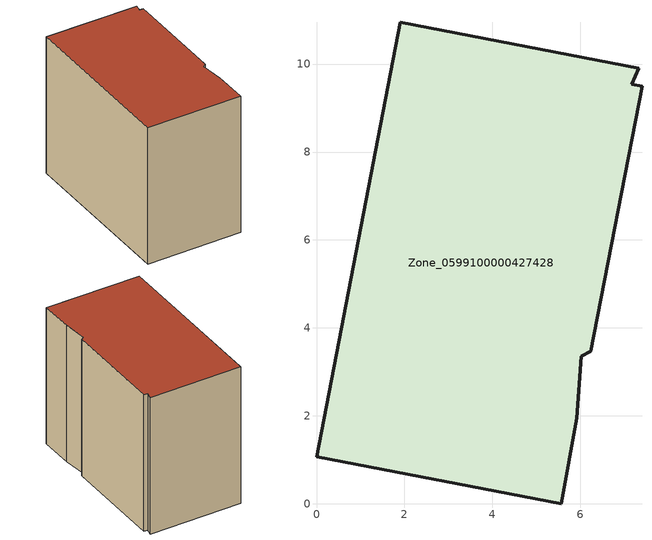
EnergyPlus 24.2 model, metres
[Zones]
Zone_0599100000427428
 floor ground (C_G): 0,1.07 1.9,10.95 7.33,9.9 7.17,9.54 7.41,9.49 6.24,3.46 6.03,3.35 5.92,1.94 5.57,0 z0
 wall outside (C_F): 1.9,10.95 0,1.07 5.57,0 5.92,1.94 6.03,3.35 6.24,3.46 7.41,9.49 7.17,9.54 7.33,9.9 1.9,10.95 z0:8.5
 roof outside (C_R): 5.57,0 5.92,1.94 6.03,3.35 6.24,3.46 7.41,9.49 7.17,9.54 7.33,9.9 1.9,10.95 0,1.07 z8.5
[BUILDING]
Pand.0599100000427428: North Axis=0; Terrain=City; Loads Convergence Tolerance Value=0.04; Temperature Convergence Tolerance Value=0.4; Solar Distribution=FullExterior; Maximum Number of Warmup Days=25; Minimum Number of Warmup Days=1
[Site:Location]
Rotterdam.The.Hague.AP_ZH_NLD Design_Conditions: Latitude=51.96; Longitude=4.45; Time Zone=1; Elevation=-4.5
[SITE:GROUNDTEMPERATURE:BUILDINGSURFACE]
18, 18, 18, 18, 18, 18, 18, 18, 18, 18, 18, 18
[MATERIAL] Thermal Absorptance=0.9; Solar Absorptance=0.7; Visible Absorptance=0.7
Name | Roughness | Thickness | Conductivity | Density | Specific Heat
G.TC.2006-2014 | MediumSmooth | 0.15 | 0.06 | 540 | 1210
F.TC.2006-2014 | Rough | 0.3 | 0.12 | 1920 | 840
R.TC.2006-2014 | MediumRough | 0.2 | 0.08 | 1500 | 1000
[CONSTRUCTION]
C_G: G.TC.2006-2014
C_F: F.TC.2006-2014
C_R: R.TC.2006-2014
[ZONE]
Zone_0599100000427428: Type=1; Multiplier=1; Ceiling Height=Autocalculate; Volume=Autocalculate; Floor Area=autocalculate; Part of Total Floor Area=Yes
[ZONEINFILTRATION:DESIGNFLOWRATE]
Infil_Zone_0599100000427428: Zone or ZoneList or Space or SpaceList=Zone_0599100000427428; Schedule=AlwaysOn; Design Flow Rate Calculation Method=Flow/Area; Flow Rate per Floor Area=0.0015; Constant Term Coefficient=1; Temperature Term Coefficient=0; Velocity Term Coefficient=0; Velocity Squared Term Coefficient=0
[HVACTEMPLATE:ZONE:IDEALLOADSAIRSYSTEM]
Zone_0599100000427428: Maximum Heating Supply Air Temperature=50; Minimum Cooling Supply Air Temperature=13; Maximum Heating Supply Air Humidity Ratio=0.0156; Minimum Cooling Supply Air Humidity Ratio=0.0077; Heating Limit=NoLimit; Cooling Limit=NoLimit; Dehumidification Control Type=ConstantSensibleHeatRatio; Cooling Sensible Heat Ratio=0.7; Dehumidification Setpoint=60; Humidification Control Type=None; Humidification Setpoint=30; Outdoor Air Method=None; Outdoor Air Flow Rate per Person=0.00944; Outdoor Air Flow Rate per Zone Floor Area=0; Outdoor Air Flow Rate per Zone=0; Demand Controlled Ventilation Type=None; Outdoor Air Economizer Type=NoEconomizer; Heat Recovery Type=None; Sensible Heat Recovery Effectiveness=0.7; Latent Heat Recovery Effectiveness=0.65
[ZONECONTROL:THERMOSTAT]
ThermostatControl_Zone_0599100000427428: Zone or ZoneList=Zone_0599100000427428; Control Type Schedule=DualSetpointControlType; Control 1=Thermostat_Zone_0599100000427428; Temperature Difference Between Cutout And Setpoint=0
[THERMOSTATSETPOINT:DUALSETPOINT]
Thermostat_Zone_0599100000427428: Heating Setpoint Temperature Schedule=HeatingSetpoint_Zone_0599100000427428; Cooling Setpoint Temperature Schedule=CoolingSetpoint_Zone_0599100000427428
[SCHEDULE:COMPACT]
HeatingSetpoint_Zone_0599100000427428: Through: 12/31, For: AllDays, Until: 24:00, 21
CoolingSetpoint_Zone_0599100000427428: Through: 12/31, For: AllDays, Until: 24:00, 24
DualSetpointControlType: Through: 12/31, For: AllDays, Until: 24:00, 4
AlwaysOn: Through: 12/31, For: AllDays, Until: 24:00, 1
